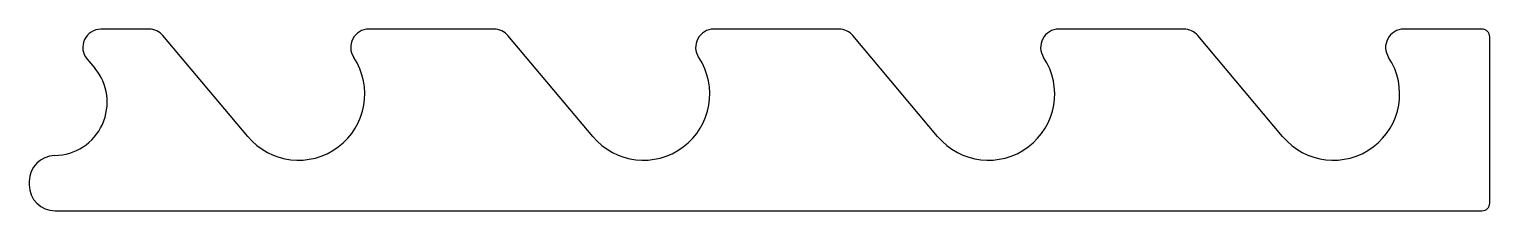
# Model space of a CAD drawing. Header units: millimetres. Extents: x 3 to 565, y 216 to 286.
import ezdxf

# ---------------------------------------------------------------- set-up
doc = ezdxf.new("R2010")
doc.units = ezdxf.units.MM
doc.layers.add('Default', color=7, linetype='Continuous')
doc.layers.add('SUPORTE_PESOS', color=7, linetype='Continuous')

# ---------------------------------------------------------------- blocks, each defined once
blk = doc.blocks.new('SE')
at = {"layer": 'SUPORTE_PESOS', "color": 7, "linetype": 'Continuous'}
for p, q in [((49.13, 285.91), (30.65, 285.91)), ((87.1, 244.54), (54.49, 283.41)), ((181.87, 285.91), (133.71, 285.91)), ((219.84, 244.54), (187.23, 283.41)), ((314.6, 285.91), (266.45, 285.91)), ((352.58, 244.54), (319.97, 283.41)), ((447.34, 285.91), (399.19, 285.91)), ((485.32, 244.54), (452.7, 283.41)), ((562.03, 285.91), (531.93, 285.91)), ((565.03, 218.91), (565.03, 282.91)), ((25.28, 274.41), (28.23, 270.9)), ((3.03, 227.22), (3.03, 225.91)), ((13.03, 215.91), (562.03, 215.91))]:
    blk.add_line(p, q, dxfattribs=at)
for centre, radius, start, end in [((30.65, 278.91), 7, 90, 220), ((49.13, 278.91), 7, 40, 90), ((133.71, 278.91), 7, 90, 213.579), ((181.87, 278.91), 7, 40, 90), ((266.45, 278.91), 7, 90, 213.579), ((314.6, 278.91), 7, 40, 90), ((399.19, 278.91), 7, 90, 213.579), ((447.34, 278.91), 7, 40, 90), ((531.93, 278.91), 7, 90, 213.579), ((562.03, 282.91), 3, 0, 90), ((12.53, 257.72), 20.5, 270.9393, 40), ((106.64, 260.93), 25.5, 220, 33.579), ((239.38, 260.93), 25.5, 220, 33.579), ((372.11, 260.93), 25.5, 220, 33.579), ((504.85, 260.93), 25.5, 220, 33.579), ((13.03, 227.22), 10, 90.9393, 180), ((13.03, 225.91), 10, 180, 270), ((562.03, 218.91), 3, 270, 0)]:
    blk.add_arc(centre, radius, start, end, dxfattribs=at)

msp = doc.modelspace()

# ---------------------------------------------------------------- block references
at = {"layer": 'Default'}
msp.add_blockref('SE', (0, 0), dxfattribs=at)

doc.saveas('drawing.dxf')
